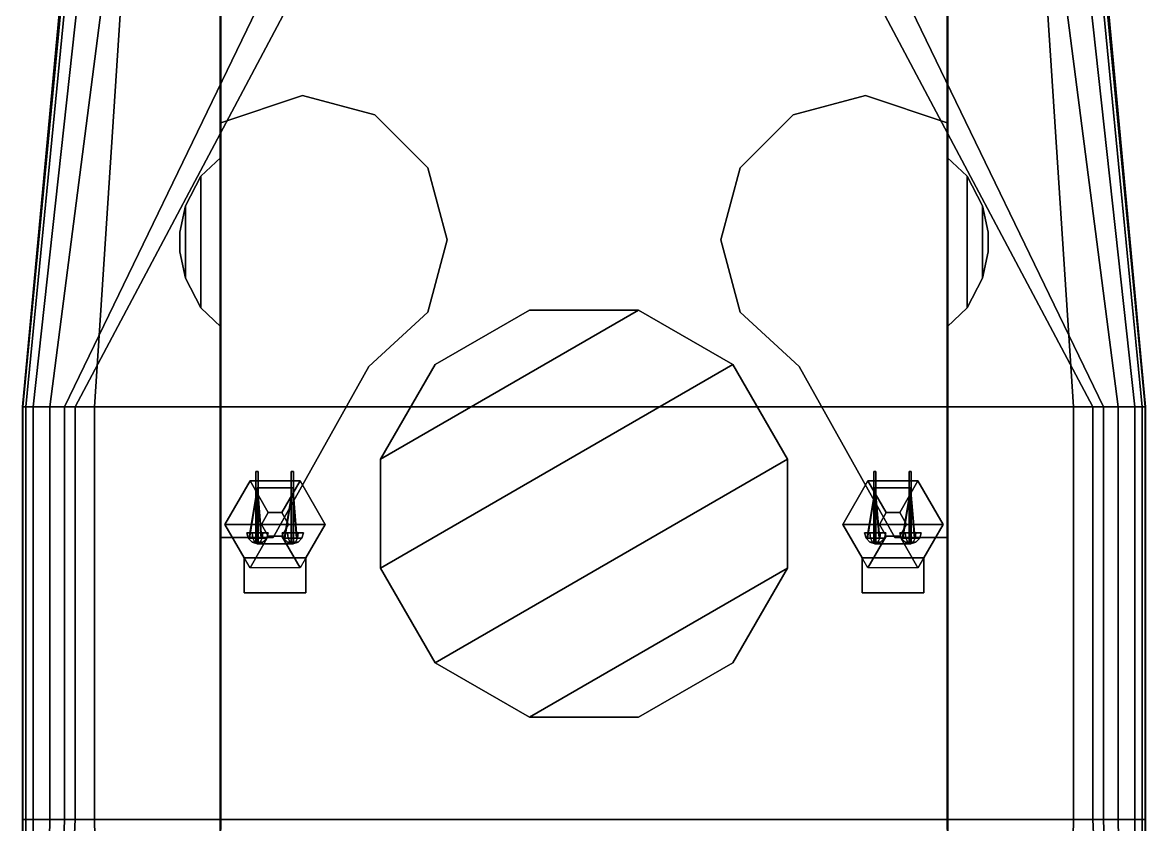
# Model space of a CAD drawing. Extents: x -14 to 14, y -57 to 59.
# Drawn here: x -13.67 to 13.67, y 2.6 to 22.11 of the extents above; entities that cross this region are included whole.
import ezdxf

# ---------------------------------------------------------------- set-up
doc = ezdxf.new("R2010")
doc.units = 0
doc.layers.get('0').update_dxf_attribs({"linetype": 'CONTINUOUS'})

msp = doc.modelspace()

# ---------------------------------------------------------------- linework, layer by layer
for points in [[(-12.74, 22.68), (-12.71, 22.68, -2.81), (-13.66, 12.76, -3.06), (-13.67, 12.76)], [(-11.27, 22.68), (-12.74, 22.68), (-13.67, 12.76), (-11.92, 12.76)], [(-12.71, 22.68, -2.81), (-12.62, 22.68, -3.32), (-13.59, 12.76, -3.53), (-13.66, 12.76, -3.06)], [(-12.62, 22.68, -3.32), (-12.32, 22.68, -3.69), (-13.41, 12.76, -3.88), (-13.59, 12.76, -3.53)], [(-12.32, 22.68, -3.69), (-11.72, 22.68, -3.98), (-13, 12.76, -4.19), (-13.41, 12.76, -3.88)], [(-11.72, 22.68, -3.98), (-7.85, 22.68, -3.98), (-12.65, 12.76, -4.3), (-13, 12.76, -4.19)], [(-7.85, 22.68, -3.98), (-7.12, 22.68, -4.35), (-12.39, 12.76, -4.35), (-12.65, 12.76, -4.3)], [(-7.12, 22.68, -4.35), (7.12, 22.68, -4.35), (12.39, 12.76, -4.35), (-12.39, 12.76, -4.35)], [(-8.86, 22.68, 1.98), (-11.27, 22.68), (-11.92, 12.76), (-8.86, 12.76, 1.98)], [(-8.84, 22.68, 4.2), (-8.86, 22.68, 1.98), (-8.86, 12.76, 1.98), (-8.84, 12.76, 3.99)], [(8.84, 22.68, 4.2), (-8.84, 22.68, 4.2), (-8.84, 12.76, 3.99), (8.84, 12.76, 3.99)], [(12.65, 12.76, -4.3), (12.39, 12.76, -4.35), (7.12, 22.68, -4.35), (7.85, 22.68, -3.98)], [(13, 12.76, -4.19), (12.65, 12.76, -4.3), (7.85, 22.68, -3.98), (11.72, 22.68, -3.98)], [(8.84, 12.76, 3.99), (8.86, 12.76, 1.98), (8.86, 22.68, 1.98), (8.84, 22.68, 4.2)], [(8.86, 12.76, 1.98), (11.92, 12.76), (11.27, 22.68), (8.86, 22.68, 1.98)], [(11.92, 12.76), (13.67, 12.76), (12.74, 22.68), (11.27, 22.68)], [(13.41, 12.76, -3.88), (13, 12.76, -4.19), (11.72, 22.68, -3.98), (12.32, 22.68, -3.69)], [(13.59, 12.76, -3.53), (13.41, 12.76, -3.88), (12.32, 22.68, -3.69), (12.62, 22.68, -3.32)], [(13.66, 12.76, -3.06), (13.59, 12.76, -3.53), (12.62, 22.68, -3.32), (12.71, 22.68, -2.81)], [(13.67, 12.76), (13.66, 12.76, -3.06), (12.71, 22.68, -2.81), (12.74, 22.68)], [(-6.85, 20.34, 5.16), (-8.84, 19.67, 5.16), (-8.84, 19.67, 4.13), (-6.85, 20.34, 4.15)], [(-8.84, 19.67, 5.16), (-6.85, 20.34, 5.16), (-6.85, 20.34, 4.15), (-8.84, 19.67, 4.13)], [(-6.85, 20.34, 5.16), (-5.09, 19.868, 5.16), (-5.09, 19.868, 4.14), (-6.85, 20.34, 4.15)], [(-5.09, 19.868, 5.16), (-6.85, 20.34, 5.16), (-6.85, 20.34, 4.15), (-5.09, 19.868, 4.14)], [(5.09, 19.868, 5.16), (6.85, 20.34, 5.16), (6.85, 20.34, 4.15), (5.09, 19.868, 4.14)], [(6.85, 20.34, 5.16), (5.09, 19.868, 5.16), (5.09, 19.868, 4.14), (6.85, 20.34, 4.15)], [(6.85, 20.34, 5.16), (8.84, 19.67, 5.16), (8.84, 19.67, 4.13), (6.85, 20.34, 4.15)], [(8.84, 19.67, 5.16), (6.85, 20.34, 5.16), (6.85, 20.34, 4.15), (8.84, 19.67, 4.13)], [(-3.802, 18.58, 5.16), (-5.09, 19.868, 5.16), (-5.09, 19.868, 4.14), (-3.802, 18.58, 4.11)], [(-5.09, 19.868, 5.16), (-3.802, 18.58, 5.16), (-3.802, 18.58, 4.11), (-5.09, 19.868, 4.14)], [(3.802, 18.58, 5.16), (5.09, 19.868, 5.16), (5.09, 19.868, 4.14), (3.802, 18.58, 4.11)], [(5.09, 19.868, 5.16), (3.802, 18.58, 5.16), (3.802, 18.58, 4.11), (5.09, 19.868, 4.14)], [(-8.84, 18.83, 5.16), (-8.84, 19.67, 5.16), (-8.84, 19.67, 4.136), (-8.84, 18.83, 4.118)], [(-8.84, 19.67, 5.16), (-8.84, 18.83, 5.16), (-8.84, 18.83, 4.118), (-8.84, 19.67, 4.136)], [(8.84, 19.67, 5.16), (8.84, 18.83, 5.16), (8.84, 18.83, 4.118), (8.84, 19.67, 4.136)], [(8.84, 18.83, 5.16), (8.84, 19.67, 5.16), (8.84, 19.67, 4.136), (8.84, 18.83, 4.118)], [(-8.84, 18.83, 4.031), (-9.33, 18.37, 4.03), (-9.33, 15.17, 4.03), (-8.84, 14.71, 4.03)], [(-8.84, 18.83), (-9.33, 18.37), (-9.33, 18.37, 5.16), (-8.84, 18.83, 5.16)], [(-8.84, 18.83, 5.16), (-9.33, 18.37, 5.16), (-9.33, 18.37), (-8.84, 18.83)], [(8.84, 14.71, 4.031), (9.33, 15.17, 4.03), (9.33, 18.37, 4.03), (8.84, 18.83, 4.03)], [(8.84, 18.83, 5.16), (9.33, 18.37, 5.16), (9.33, 18.37), (8.84, 18.83)], [(8.84, 18.83), (9.33, 18.37), (9.33, 18.37, 5.16), (8.84, 18.83, 5.16)], [(-9.33, 18.37, 5.16), (-9.7, 17.65, 5.16), (-9.7, 17.65), (-9.33, 18.37)], [(-9.33, 18.37), (-9.7, 17.65), (-9.7, 17.65, 5.16), (-9.33, 18.37, 5.16)], [(-9.33, 18.37, 4.03), (-9.7, 17.65, 4.03), (-9.7, 15.89, 4.03), (-9.33, 15.17, 4.03)], [(-3.33, 16.82, 5.16), (-3.802, 18.58, 5.16), (-3.802, 18.58, 4.11), (-3.33, 16.82, 4.07)], [(-3.802, 18.58, 5.16), (-3.33, 16.82, 5.16), (-3.33, 16.82, 4.07), (-3.802, 18.58, 4.11)], [(3.33, 16.82, 5.16), (3.802, 18.58, 5.16), (3.802, 18.58, 4.11), (3.33, 16.82, 4.07)], [(3.802, 18.58, 5.16), (3.33, 16.82, 5.16), (3.33, 16.82, 4.07), (3.802, 18.58, 4.11)], [(9.33, 18.37), (9.7, 17.65), (9.7, 17.65, 5.16), (9.33, 18.37, 5.16)], [(9.33, 18.37, 5.16), (9.7, 17.65, 5.16), (9.7, 17.65), (9.33, 18.37)], [(9.33, 15.17, 4.03), (9.7, 15.89, 4.03), (9.7, 17.65, 4.03), (9.33, 18.37, 4.03)], [(-9.7, 17.65), (-9.84, 17.01), (-9.84, 17.01, 5.16), (-9.7, 17.65, 5.16)], [(-9.7, 17.65, 5.16), (-9.84, 17.01, 5.16), (-9.84, 17.01), (-9.7, 17.65)], [(-9.7, 17.65, 4.03), (-9.84, 17.01, 4.03), (-9.84, 16.53, 4.03), (-9.7, 15.89, 4.03)], [(9.7, 17.65, 5.16), (9.84, 17.01, 5.16), (9.84, 17.01), (9.7, 17.65)], [(9.7, 17.65), (9.84, 17.01), (9.84, 17.01, 5.16), (9.7, 17.65, 5.16)], [(9.7, 15.89, 4.03), (9.84, 16.53, 4.03), (9.84, 17.01, 4.03), (9.7, 17.65, 4.03)], [(-9.84, 17.01), (-9.84, 16.53), (-9.84, 16.53, 5.16), (-9.84, 17.01, 5.16)], [(-9.84, 17.01, 5.16), (-9.84, 16.53, 5.16), (-9.84, 16.53), (-9.84, 17.01)], [(9.84, 16.53), (9.84, 17.01), (9.84, 17.01, 5.16), (9.84, 16.53, 5.16)], [(9.84, 16.53, 5.16), (9.84, 17.01, 5.16), (9.84, 17.01), (9.84, 16.53)], [(-3.802, 15.06, 5.16), (-3.33, 16.82, 5.16), (-3.33, 16.82, 4.07), (-3.802, 15.06, 4.03)], [(-3.33, 16.82, 5.16), (-3.802, 15.06, 5.16), (-3.802, 15.06, 4.03), (-3.33, 16.82, 4.07)], [(3.802, 15.06, 5.16), (3.33, 16.82, 5.16), (3.33, 16.82, 4.07), (3.802, 15.06, 4.03)], [(3.33, 16.82, 5.16), (3.802, 15.06, 5.16), (3.802, 15.06, 4.03), (3.33, 16.82, 4.07)], [(-9.7, 15.89, 5.16), (-9.84, 16.53, 5.16), (-9.84, 16.53), (-9.7, 15.89)], [(-9.7, 15.89), (-9.84, 16.53), (-9.84, 16.53, 5.16), (-9.7, 15.89, 5.16)], [(9.7, 15.89, 5.16), (9.84, 16.53, 5.16), (9.84, 16.53), (9.7, 15.89)], [(9.7, 15.89), (9.84, 16.53), (9.84, 16.53, 5.16), (9.7, 15.89, 5.16)], [(-9.33, 15.17), (-9.7, 15.89), (-9.7, 15.89, 5.16), (-9.33, 15.17, 5.16)], [(-9.33, 15.17, 5.16), (-9.7, 15.89, 5.16), (-9.7, 15.89), (-9.33, 15.17)], [(9.33, 15.17, 5.16), (9.7, 15.89, 5.16), (9.7, 15.89), (9.33, 15.17)], [(9.33, 15.17), (9.7, 15.89), (9.7, 15.89, 5.16), (9.33, 15.17, 5.16)], [(-8.84, 14.71, 5.16), (-9.33, 15.17, 5.16), (-9.33, 15.17), (-8.84, 14.71)], [(-8.84, 14.71), (-9.33, 15.17), (-9.33, 15.17, 5.16), (-8.84, 14.71, 5.16)], [(-5.24, 13.74, 5), (-3.802, 15.06, 5.16), (-3.802, 15.06, 4.03), (-5.24, 13.74, 4)], [(-3.802, 15.06, 5.16), (-5.24, 13.74, 5), (-5.24, 13.74, 4), (-3.802, 15.06, 4.03)], [(-4.955, 11.488, 9.04), (1.328, 15.115, 9.04), (-1.328, 15.115, 9.04), (-3.627, 13.787, 9.04)], [(-4.955, 8.832, 9.04), (3.627, 13.787, 9.04), (1.328, 15.115, 9.04), (-4.955, 11.488, 9.04)], [(-1.328, 15.115, 3.99), (-3.627, 13.787, 3.99), (-3.627, 13.787, 9.04), (-1.328, 15.115, 9.04)], [(1.328, 15.115, 3.99), (-1.328, 15.115, 3.99), (-1.328, 15.115, 9.04), (1.328, 15.115, 9.04)], [(3.627, 13.787, 3.99), (1.328, 15.115, 3.99), (1.328, 15.115, 9.04), (3.627, 13.787, 9.04)], [(5.24, 13.74, 5), (3.802, 15.06, 5.16), (3.802, 15.06, 4.03), (5.24, 13.74, 4)], [(3.802, 15.06, 5.16), (5.24, 13.74, 5), (5.24, 13.74, 4), (3.802, 15.06, 4.03)], [(8.84, 14.71, 5.16), (9.33, 15.17, 5.16), (9.33, 15.17), (8.84, 14.71)], [(8.84, 14.71), (9.33, 15.17), (9.33, 15.17, 5.16), (8.84, 14.71, 5.16)], [(-8.84, 14.71, 5.16), (-8.84, 9.58, 5), (-8.84, 9.58, 4), (-8.84, 14.71, 4.031)], [(-8.84, 14.71, 4.031), (-8.84, 9.58, 4), (-8.84, 9.58, 5), (-8.84, 14.71, 5.16)], [(8.84, 14.71, 5.16), (8.84, 9.58, 5), (8.84, 9.58, 4), (8.84, 14.71, 4.031)], [(8.84, 14.71, 4.031), (8.84, 9.58, 4), (8.84, 9.58, 5), (8.84, 14.71, 5.16)], [(-7.57, 9.58, 5), (-5.24, 13.74, 5), (-5.24, 13.74, 4), (-7.57, 9.58, 3.99)], [(-7.57, 9.58, 3.99), (-5.24, 13.74, 4), (-5.24, 13.74, 5), (-7.57, 9.58, 5)], [(-3.627, 6.533, 9.04), (4.955, 11.488, 9.04), (3.627, 13.787, 9.04), (-4.955, 8.832, 9.04)], [(-3.627, 13.787, 3.99), (-4.955, 11.488, 3.99), (-4.955, 11.488, 9.04), (-3.627, 13.787, 9.04)], [(4.955, 11.488, 3.99), (3.627, 13.787, 3.99), (3.627, 13.787, 9.04), (4.955, 11.488, 9.04)], [(7.57, 9.58, 5), (5.24, 13.74, 5), (5.24, 13.74, 4), (7.57, 9.58, 3.99)], [(7.57, 9.58, 3.99), (5.24, 13.74, 4), (5.24, 13.74, 5), (7.57, 9.58, 5)], [(-13.67, 12.76), (-13.66, 12.76, -3.06), (-13.66, 2.72, -3.06), (-13.67, 2.72)], [(-11.92, 12.76), (-13.67, 12.76), (-13.67, 2.72), (-11.92, 2.72)], [(-13.66, 12.76, -3.06), (-13.59, 12.76, -3.53), (-13.59, 2.72, -3.53), (-13.66, 2.72, -3.06)], [(-13.59, 12.76, -3.53), (-13.41, 12.76, -3.88), (-13.41, 2.72, -3.88), (-13.59, 2.72, -3.53)], [(-13.41, 12.76, -3.88), (-13, 12.76, -4.19), (-13, 2.72, -4.19), (-13.41, 2.72, -3.88)], [(-13, 12.76, -4.19), (-12.65, 12.76, -4.3), (-12.65, 2.72, -4.3), (-13, 2.72, -4.19)], [(-12.65, 12.76, -4.3), (-12.39, 12.76, -4.35), (-12.39, 2.72, -4.35), (-12.65, 2.72, -4.3)], [(-12.39, 12.76, -4.35), (12.39, 12.76, -4.35), (12.39, 2.72, -4.35), (-12.39, 2.72, -4.35)], [(-8.86, 12.76, 1.98), (-11.92, 12.76), (-11.92, 2.72), (-8.86, 2.72, 1.98)], [(-8.84, 12.76, 3.99), (-8.86, 12.76, 1.98), (-8.86, 2.72, 1.98), (-8.84, 2.72, 3.99)], [(8.84, 12.76, 3.99), (-8.84, 12.76, 3.99), (-8.84, 2.72, 3.99), (8.84, 2.72, 3.99)], [(8.84, 2.72, 3.99), (8.86, 2.72, 1.98), (8.86, 12.76, 1.98), (8.84, 12.76, 3.99)], [(8.86, 2.72, 1.98), (11.92, 2.72), (11.92, 12.76), (8.86, 12.76, 1.98)], [(11.92, 2.72), (13.67, 2.72), (13.67, 12.76), (11.92, 12.76)], [(12.65, 2.72, -4.3), (12.39, 2.72, -4.35), (12.39, 12.76, -4.35), (12.65, 12.76, -4.3)], [(13, 2.72, -4.19), (12.65, 2.72, -4.3), (12.65, 12.76, -4.3), (13, 12.76, -4.19)], [(13.41, 2.72, -3.88), (13, 2.72, -4.19), (13, 12.76, -4.19), (13.41, 12.76, -3.88)], [(13.59, 2.72, -3.53), (13.41, 2.72, -3.88), (13.41, 12.76, -3.88), (13.59, 12.76, -3.53)], [(13.66, 2.72, -3.06), (13.59, 2.72, -3.53), (13.59, 12.76, -3.53), (13.66, 12.76, -3.06)], [(13.67, 2.72), (13.66, 2.72, -3.06), (13.66, 12.76, -3.06), (13.67, 12.76)], [(-4.955, 11.488, 3.99), (-4.955, 8.832, 3.99), (-4.955, 8.832, 9.04), (-4.955, 11.488, 9.04)], [(-1.328, 5.205, 9.04), (4.955, 8.832, 9.04), (4.955, 11.488, 9.04), (-3.627, 6.533, 9.04)], [(4.955, 8.832, 3.99), (4.955, 11.488, 3.99), (4.955, 11.488, 9.04), (4.955, 8.832, 9.04)], [(-6.91, 10.957, 6.48), (-8.13, 10.957, 6.48), (-8.74, 9.9, 6.48), (-6.3, 9.9, 6.48)], [(-7.685, 10.186, 6.24), (-7.85, 9.9, 6.24), (-8.74, 9.9, 6.48), (-8.13, 10.957, 6.48)], [(-8.13, 10.957, 6.48), (-8.74, 9.9, 6.48), (-8.74, 9.9, 7.79), (-8.13, 10.957, 7.79)], [(-8.74, 9.9, 6.48), (-8.13, 10.957, 6.48), (-8.13, 10.957, 7.79), (-8.74, 9.9, 7.79)], [(-7.355, 10.186, 6.24), (-7.685, 10.186, 6.24), (-8.13, 10.957, 6.48), (-6.91, 10.957, 6.48)], [(-6.91, 10.957, 6.48), (-8.13, 10.957, 6.48), (-8.13, 10.957, 7.79), (-6.91, 10.957, 7.79)], [(-8.13, 10.957, 6.48), (-6.91, 10.957, 6.48), (-6.91, 10.957, 7.79), (-8.13, 10.957, 7.79)], [(-7.985, 9.439, 8.21), (-7.932, 9.439, 8.24), (-7.932, 11.19, 8.24), (-7.985, 11.19, 8.21)], [(-7.932, 9.439, 8.18), (-7.985, 9.439, 8.21), (-7.985, 11.19, 8.21), (-7.932, 11.19, 8.18)], [(-7.932, 11.19, 8.24), (-7.932, 11.19, 8.18), (-7.985, 11.19, 8.21)], [(-7.932, 9.439, 8.24), (-7.932, 9.439, 8.18), (-7.932, 11.19, 8.18), (-7.932, 11.19, 8.24)], [(-7.19, 9.9, 6.24), (-7.355, 10.186, 6.24), (-6.91, 10.957, 6.48), (-6.3, 9.9, 6.48)], [(-7.125, 9.439, 8.21), (-7.072, 9.439, 8.24), (-7.072, 11.19, 8.24), (-7.125, 11.19, 8.21)], [(-7.072, 9.439, 8.18), (-7.125, 9.439, 8.21), (-7.125, 11.19, 8.21), (-7.072, 11.19, 8.18)], [(-7.072, 11.19, 8.24), (-7.072, 11.19, 8.18), (-7.125, 11.19, 8.21)], [(-7.072, 9.439, 8.24), (-7.072, 9.439, 8.18), (-7.072, 11.19, 8.18), (-7.072, 11.19, 8.24)], [(-6.3, 9.9, 6.48), (-6.91, 10.957, 6.48), (-6.91, 10.957, 7.79), (-6.3, 9.9, 7.79)], [(-6.91, 10.957, 6.48), (-6.3, 9.9, 6.48), (-6.3, 9.9, 7.79), (-6.91, 10.957, 7.79)], [(8.13, 10.957, 6.48), (6.91, 10.957, 6.48), (6.3, 9.9, 6.48), (8.74, 9.9, 6.48)], [(6.3, 9.9, 6.48), (6.91, 10.957, 6.48), (6.91, 10.957, 7.79), (6.3, 9.9, 7.79)], [(6.91, 10.957, 6.48), (6.3, 9.9, 6.48), (6.3, 9.9, 7.79), (6.91, 10.957, 7.79)], [(7.355, 10.186, 6.24), (7.19, 9.9, 6.24), (6.3, 9.9, 6.48), (6.91, 10.957, 6.48)], [(6.91, 10.957, 6.48), (8.13, 10.957, 6.48), (8.13, 10.957, 7.79), (6.91, 10.957, 7.79)], [(8.13, 10.957, 6.48), (6.91, 10.957, 6.48), (6.91, 10.957, 7.79), (8.13, 10.957, 7.79)], [(7.685, 10.186, 6.24), (7.355, 10.186, 6.24), (6.91, 10.957, 6.48), (8.13, 10.957, 6.48)], [(7.055, 9.439, 8.21), (7.108, 9.439, 8.24), (7.108, 11.19, 8.24), (7.055, 11.19, 8.21)], [(7.108, 9.439, 8.18), (7.055, 9.439, 8.21), (7.055, 11.19, 8.21), (7.108, 11.19, 8.18)], [(7.108, 11.19, 8.24), (7.108, 11.19, 8.18), (7.055, 11.19, 8.21)], [(7.108, 9.439, 8.24), (7.108, 9.439, 8.18), (7.108, 11.19, 8.18), (7.108, 11.19, 8.24)], [(7.85, 9.9, 6.24), (7.685, 10.186, 6.24), (8.13, 10.957, 6.48), (8.74, 9.9, 6.48)], [(7.915, 9.439, 8.21), (7.968, 9.439, 8.24), (7.968, 11.19, 8.24), (7.915, 11.19, 8.21)], [(7.968, 9.439, 8.18), (7.915, 9.439, 8.21), (7.915, 11.19, 8.21), (7.968, 11.19, 8.18)], [(7.968, 11.19, 8.24), (7.968, 11.19, 8.18), (7.915, 11.19, 8.21)], [(7.968, 9.439, 8.24), (7.968, 9.439, 8.18), (7.968, 11.19, 8.18), (7.968, 11.19, 8.24)], [(8.13, 10.957, 6.48), (8.74, 9.9, 6.48), (8.74, 9.9, 7.79), (8.13, 10.957, 7.79)], [(8.74, 9.9, 6.48), (8.13, 10.957, 6.48), (8.13, 10.957, 7.79), (8.74, 9.9, 7.79)], [(-7.96, 10.79, 7.48), (-7.96, 10.79, 6.48), (-7.96, 9.43, 6.48), (-7.96, 9.43, 8.07)], [(-7.08, 10.79, 7.48), (-7.08, 10.79, 6.48), (-7.96, 10.79, 6.48), (-7.96, 10.79, 7.48)], [(-7.08, 9.43, 8.07), (-7.08, 10.79, 7.48), (-7.96, 10.79, 7.48), (-7.96, 9.43, 8.07)], [(-7.08, 9.43, 6.48), (-7.08, 10.79, 6.48), (-7.08, 10.79, 7.48), (-7.08, 9.43, 8.07)], [(7.08, 10.79, 7.48), (7.08, 10.79, 6.48), (7.08, 9.43, 6.48), (7.08, 9.43, 8.07)], [(7.96, 10.79, 7.48), (7.96, 10.79, 6.48), (7.08, 10.79, 6.48), (7.08, 10.79, 7.48)], [(7.96, 9.43, 8.07), (7.96, 10.79, 7.48), (7.08, 10.79, 7.48), (7.08, 9.43, 8.07)], [(7.96, 9.43, 6.48), (7.96, 10.79, 6.48), (7.96, 10.79, 7.48), (7.96, 9.43, 8.07)], [(-8.14, 9.56, 8.21), (-8.15, 9.59, 8.21), (-7.98, 10.61, 8.21), (-7.98, 10.57, 8.21)], [(-7.98, 10.57, 8.21), (-7.98, 10.61, 8.21), (-8.15, 9.59, 8.21), (-8.14, 9.56, 8.21)], [(-7.935, 10.57, 8.184), (-7.935, 10.61, 8.184), (-7.85, 9.59, 8.037), (-7.855, 9.56, 8.045)], [(-7.855, 9.56, 8.045), (-7.85, 9.59, 8.037), (-7.935, 10.61, 8.184), (-7.935, 10.57, 8.184)], [(-7.935, 10.57, 8.236), (-7.935, 10.61, 8.236), (-7.85, 9.59, 8.383), (-7.855, 9.56, 8.375)], [(-7.855, 9.56, 8.375), (-7.85, 9.59, 8.383), (-7.935, 10.61, 8.236), (-7.935, 10.57, 8.236)], [(-7.28, 9.56, 8.21), (-7.29, 9.59, 8.21), (-7.12, 10.61, 8.21), (-7.12, 10.57, 8.21)], [(-7.12, 10.57, 8.21), (-7.12, 10.61, 8.21), (-7.29, 9.59, 8.21), (-7.28, 9.56, 8.21)], [(-7.075, 10.57, 8.184), (-7.075, 10.61, 8.184), (-6.99, 9.59, 8.037), (-6.995, 9.56, 8.045)], [(-6.995, 9.56, 8.045), (-6.99, 9.59, 8.037), (-7.075, 10.61, 8.184), (-7.075, 10.57, 8.184)], [(-7.075, 10.57, 8.236), (-7.075, 10.61, 8.236), (-6.99, 9.59, 8.383), (-6.995, 9.56, 8.375)], [(-6.995, 9.56, 8.375), (-6.99, 9.59, 8.383), (-7.075, 10.61, 8.236), (-7.075, 10.57, 8.236)], [(6.9, 9.56, 8.21), (6.89, 9.59, 8.21), (7.06, 10.61, 8.21), (7.06, 10.57, 8.21)], [(7.06, 10.57, 8.21), (7.06, 10.61, 8.21), (6.89, 9.59, 8.21), (6.9, 9.56, 8.21)], [(7.105, 10.57, 8.184), (7.105, 10.61, 8.184), (7.19, 9.59, 8.037), (7.185, 9.56, 8.045)], [(7.185, 9.56, 8.045), (7.19, 9.59, 8.037), (7.105, 10.61, 8.184), (7.105, 10.57, 8.184)], [(7.105, 10.57, 8.236), (7.105, 10.61, 8.236), (7.19, 9.59, 8.383), (7.185, 9.56, 8.375)], [(7.185, 9.56, 8.375), (7.19, 9.59, 8.383), (7.105, 10.61, 8.236), (7.105, 10.57, 8.236)], [(7.76, 9.56, 8.21), (7.75, 9.59, 8.21), (7.92, 10.61, 8.21), (7.92, 10.57, 8.21)], [(7.92, 10.57, 8.21), (7.92, 10.61, 8.21), (7.75, 9.59, 8.21), (7.76, 9.56, 8.21)], [(7.965, 10.57, 8.184), (7.965, 10.61, 8.184), (8.05, 9.59, 8.037), (8.045, 9.56, 8.045)], [(8.045, 9.56, 8.045), (8.05, 9.59, 8.037), (7.965, 10.61, 8.184), (7.965, 10.57, 8.184)], [(7.965, 10.57, 8.236), (7.965, 10.61, 8.236), (8.05, 9.59, 8.383), (8.045, 9.56, 8.375)], [(8.045, 9.56, 8.375), (8.05, 9.59, 8.383), (7.965, 10.61, 8.236), (7.965, 10.57, 8.236)], [(-7.685, 10.186, 3.99), (-7.85, 9.9, 3.99), (-7.85, 9.9, 6.24), (-7.685, 10.186, 6.24)], [(-7.355, 10.186, 3.99), (-7.685, 10.186, 3.99), (-7.685, 10.186, 6.24), (-7.355, 10.186, 6.24)], [(-7.19, 9.9, 3.99), (-7.355, 10.186, 3.99), (-7.355, 10.186, 6.24), (-7.19, 9.9, 6.24)], [(7.355, 10.186, 3.99), (7.19, 9.9, 3.99), (7.19, 9.9, 6.24), (7.355, 10.186, 6.24)], [(7.685, 10.186, 3.99), (7.355, 10.186, 3.99), (7.355, 10.186, 6.24), (7.685, 10.186, 6.24)], [(7.85, 9.9, 3.99), (7.685, 10.186, 3.99), (7.685, 10.186, 6.24), (7.85, 9.9, 6.24)], [(-6.3, 9.9, 6.48), (-8.74, 9.9, 6.48), (-8.27, 9.086, 6.48), (-6.77, 9.086, 6.48)], [(-7.85, 9.9, 6.24), (-7.685, 9.614, 6.24), (-8.13, 8.843, 6.48), (-8.74, 9.9, 6.48)], [(-8.74, 9.9, 6.48), (-8.27, 9.086, 6.48), (-8.27, 9.086, 7.79), (-8.74, 9.9, 7.79)], [(-8.27, 9.086, 6.48), (-8.74, 9.9, 6.48), (-8.74, 9.9, 7.79), (-8.27, 9.086, 7.79)], [(-7.85, 9.9, 3.99), (-7.685, 9.614, 3.99), (-7.685, 9.614, 6.24), (-7.85, 9.9, 6.24)], [(-7.355, 9.614, 3.99), (-7.19, 9.9, 3.99), (-7.19, 9.9, 6.24), (-7.355, 9.614, 6.24)], [(-7.355, 9.614, 6.24), (-7.19, 9.9, 6.24), (-6.3, 9.9, 6.48), (-6.91, 8.843, 6.48)], [(-6.77, 9.086, 6.48), (-6.3, 9.9, 6.48), (-6.3, 9.9, 7.79), (-6.77, 9.086, 7.79)], [(-6.3, 9.9, 6.48), (-6.77, 9.086, 6.48), (-6.77, 9.086, 7.79), (-6.3, 9.9, 7.79)], [(8.74, 9.9, 6.48), (6.3, 9.9, 6.48), (6.77, 9.086, 6.48), (8.27, 9.086, 6.48)], [(6.3, 9.9, 6.48), (6.77, 9.086, 6.48), (6.77, 9.086, 7.79), (6.3, 9.9, 7.79)], [(6.77, 9.086, 6.48), (6.3, 9.9, 6.48), (6.3, 9.9, 7.79), (6.77, 9.086, 7.79)], [(7.19, 9.9, 6.24), (7.355, 9.614, 6.24), (6.91, 8.843, 6.48), (6.3, 9.9, 6.48)], [(7.19, 9.9, 3.99), (7.355, 9.614, 3.99), (7.355, 9.614, 6.24), (7.19, 9.9, 6.24)], [(7.685, 9.614, 6.24), (7.85, 9.9, 6.24), (8.74, 9.9, 6.48), (8.13, 8.843, 6.48)], [(7.685, 9.614, 3.99), (7.85, 9.9, 3.99), (7.85, 9.9, 6.24), (7.685, 9.614, 6.24)], [(8.27, 9.086, 6.48), (8.74, 9.9, 6.48), (8.74, 9.9, 7.79), (8.27, 9.086, 7.79)], [(8.74, 9.9, 6.48), (8.27, 9.086, 6.48), (8.27, 9.086, 7.79), (8.74, 9.9, 7.79)], [(-8.84, 9.58, 5), (-7.57, 9.58, 5), (-7.57, 9.58, 4), (-8.84, 9.58, 4)], [(-8.84, 9.58, 4), (-7.57, 9.58, 4), (-7.57, 9.58, 5), (-8.84, 9.58, 5)], [(-8.063, 9.56, 8.015), (-8.08, 9.69, 7.985), (-8.21, 9.69, 8.21), (-8.175, 9.56, 8.21)], [(-8.175, 9.56, 8.21), (-8.21, 9.69, 8.21), (-8.08, 9.69, 7.985), (-8.063, 9.56, 8.015)], [(-8.175, 9.56, 8.21), (-8.21, 9.69, 8.21), (-8.08, 9.69, 8.435), (-8.063, 9.56, 8.405)], [(-8.063, 9.56, 8.405), (-8.08, 9.69, 8.435), (-8.21, 9.69, 8.21), (-8.175, 9.56, 8.21)], [(-7.685, 9.614, 6.24), (-7.355, 9.614, 6.24), (-6.91, 8.843, 6.48), (-8.13, 8.843, 6.48)], [(-8.063, 9.56, 8.405), (-8.08, 9.69, 8.435), (-7.82, 9.69, 8.435), (-7.837, 9.56, 8.405)], [(-7.837, 9.56, 8.405), (-7.82, 9.69, 8.435), (-8.08, 9.69, 8.435), (-8.063, 9.56, 8.405)], [(-7.837, 9.56, 8.015), (-7.82, 9.69, 7.985), (-8.08, 9.69, 7.985), (-8.063, 9.56, 8.015)], [(-8.063, 9.56, 8.015), (-8.08, 9.69, 7.985), (-7.82, 9.69, 7.985), (-7.837, 9.56, 8.015)], [(-7.725, 9.56, 8.21), (-7.69, 9.69, 8.21), (-7.82, 9.69, 7.985), (-7.837, 9.56, 8.015)], [(-7.837, 9.56, 8.015), (-7.82, 9.69, 7.985), (-7.69, 9.69, 8.21), (-7.725, 9.56, 8.21)], [(-7.837, 9.56, 8.405), (-7.82, 9.69, 8.435), (-7.69, 9.69, 8.21), (-7.725, 9.56, 8.21)], [(-7.725, 9.56, 8.21), (-7.69, 9.69, 8.21), (-7.82, 9.69, 8.435), (-7.837, 9.56, 8.405)], [(-7.685, 9.614, 3.99), (-7.355, 9.614, 3.99), (-7.355, 9.614, 6.24), (-7.685, 9.614, 6.24)], [(-7.203, 9.56, 8.015), (-7.22, 9.69, 7.985), (-7.35, 9.69, 8.21), (-7.315, 9.56, 8.21)], [(-7.315, 9.56, 8.21), (-7.35, 9.69, 8.21), (-7.22, 9.69, 7.985), (-7.203, 9.56, 8.015)], [(-7.315, 9.56, 8.21), (-7.35, 9.69, 8.21), (-7.22, 9.69, 8.435), (-7.203, 9.56, 8.405)], [(-7.203, 9.56, 8.405), (-7.22, 9.69, 8.435), (-7.35, 9.69, 8.21), (-7.315, 9.56, 8.21)], [(-7.203, 9.56, 8.405), (-7.22, 9.69, 8.435), (-6.96, 9.69, 8.435), (-6.977, 9.56, 8.405)], [(-6.977, 9.56, 8.405), (-6.96, 9.69, 8.435), (-7.22, 9.69, 8.435), (-7.203, 9.56, 8.405)], [(-6.977, 9.56, 8.015), (-6.96, 9.69, 7.985), (-7.22, 9.69, 7.985), (-7.203, 9.56, 8.015)], [(-7.203, 9.56, 8.015), (-7.22, 9.69, 7.985), (-6.96, 9.69, 7.985), (-6.977, 9.56, 8.015)], [(-6.865, 9.56, 8.21), (-6.83, 9.69, 8.21), (-6.96, 9.69, 7.985), (-6.977, 9.56, 8.015)], [(-6.977, 9.56, 8.015), (-6.96, 9.69, 7.985), (-6.83, 9.69, 8.21), (-6.865, 9.56, 8.21)], [(-6.977, 9.56, 8.405), (-6.96, 9.69, 8.435), (-6.83, 9.69, 8.21), (-6.865, 9.56, 8.21)], [(-6.865, 9.56, 8.21), (-6.83, 9.69, 8.21), (-6.96, 9.69, 8.435), (-6.977, 9.56, 8.405)], [(6.977, 9.56, 8.015), (6.96, 9.69, 7.985), (6.83, 9.69, 8.21), (6.865, 9.56, 8.21)], [(6.865, 9.56, 8.21), (6.83, 9.69, 8.21), (6.96, 9.69, 7.985), (6.977, 9.56, 8.015)], [(6.865, 9.56, 8.21), (6.83, 9.69, 8.21), (6.96, 9.69, 8.435), (6.977, 9.56, 8.405)], [(6.977, 9.56, 8.405), (6.96, 9.69, 8.435), (6.83, 9.69, 8.21), (6.865, 9.56, 8.21)], [(7.355, 9.614, 6.24), (7.685, 9.614, 6.24), (8.13, 8.843, 6.48), (6.91, 8.843, 6.48)], [(6.977, 9.56, 8.405), (6.96, 9.69, 8.435), (7.22, 9.69, 8.435), (7.203, 9.56, 8.405)], [(7.203, 9.56, 8.405), (7.22, 9.69, 8.435), (6.96, 9.69, 8.435), (6.977, 9.56, 8.405)], [(7.203, 9.56, 8.015), (7.22, 9.69, 7.985), (6.96, 9.69, 7.985), (6.977, 9.56, 8.015)], [(6.977, 9.56, 8.015), (6.96, 9.69, 7.985), (7.22, 9.69, 7.985), (7.203, 9.56, 8.015)], [(7.315, 9.56, 8.21), (7.35, 9.69, 8.21), (7.22, 9.69, 7.985), (7.203, 9.56, 8.015)], [(7.203, 9.56, 8.015), (7.22, 9.69, 7.985), (7.35, 9.69, 8.21), (7.315, 9.56, 8.21)], [(7.203, 9.56, 8.405), (7.22, 9.69, 8.435), (7.35, 9.69, 8.21), (7.315, 9.56, 8.21)], [(7.315, 9.56, 8.21), (7.35, 9.69, 8.21), (7.22, 9.69, 8.435), (7.203, 9.56, 8.405)], [(7.355, 9.614, 3.99), (7.685, 9.614, 3.99), (7.685, 9.614, 6.24), (7.355, 9.614, 6.24)], [(8.84, 9.58, 4), (7.57, 9.58, 4), (7.57, 9.58, 5), (8.84, 9.58, 5)], [(8.84, 9.58, 5), (7.57, 9.58, 5), (7.57, 9.58, 4), (8.84, 9.58, 4)], [(7.837, 9.56, 8.015), (7.82, 9.69, 7.985), (7.69, 9.69, 8.21), (7.725, 9.56, 8.21)], [(7.725, 9.56, 8.21), (7.69, 9.69, 8.21), (7.82, 9.69, 7.985), (7.837, 9.56, 8.015)], [(7.725, 9.56, 8.21), (7.69, 9.69, 8.21), (7.82, 9.69, 8.435), (7.837, 9.56, 8.405)], [(7.837, 9.56, 8.405), (7.82, 9.69, 8.435), (7.69, 9.69, 8.21), (7.725, 9.56, 8.21)], [(7.837, 9.56, 8.405), (7.82, 9.69, 8.435), (8.08, 9.69, 8.435), (8.063, 9.56, 8.405)], [(8.063, 9.56, 8.405), (8.08, 9.69, 8.435), (7.82, 9.69, 8.435), (7.837, 9.56, 8.405)], [(8.063, 9.56, 8.015), (8.08, 9.69, 7.985), (7.82, 9.69, 7.985), (7.837, 9.56, 8.015)], [(7.837, 9.56, 8.015), (7.82, 9.69, 7.985), (8.08, 9.69, 7.985), (8.063, 9.56, 8.015)], [(8.175, 9.56, 8.21), (8.21, 9.69, 8.21), (8.08, 9.69, 7.985), (8.063, 9.56, 8.015)], [(8.063, 9.56, 8.015), (8.08, 9.69, 7.985), (8.21, 9.69, 8.21), (8.175, 9.56, 8.21)], [(8.063, 9.56, 8.405), (8.08, 9.69, 8.435), (8.21, 9.69, 8.21), (8.175, 9.56, 8.21)], [(8.175, 9.56, 8.21), (8.21, 9.69, 8.21), (8.08, 9.69, 8.435), (8.063, 9.56, 8.405)], [(-8.015, 9.465, 8.097), (-8.063, 9.56, 8.015), (-8.175, 9.56, 8.21), (-8.08, 9.465, 8.21)], [(-8.08, 9.465, 8.21), (-8.175, 9.56, 8.21), (-8.063, 9.56, 8.015), (-8.015, 9.465, 8.097)], [(-8.08, 9.465, 8.21), (-8.175, 9.56, 8.21), (-8.063, 9.56, 8.405), (-8.015, 9.465, 8.323)], [(-8.015, 9.465, 8.323), (-8.063, 9.56, 8.405), (-8.175, 9.56, 8.21), (-8.08, 9.465, 8.21)], [(-7.95, 9.43, 8.21), (-8.015, 9.465, 8.097), (-8.08, 9.465, 8.21), (-7.95, 9.43, 8.21)], [(-7.95, 9.43, 8.21), (-8.08, 9.465, 8.21), (-8.015, 9.465, 8.097), (-7.95, 9.43, 8.21)], [(-7.95, 9.43, 8.21), (-8.08, 9.465, 8.21), (-8.015, 9.465, 8.323), (-7.95, 9.43, 8.21)], [(-7.95, 9.43, 8.21), (-8.015, 9.465, 8.323), (-8.08, 9.465, 8.21), (-7.95, 9.43, 8.21)], [(-8.015, 9.465, 8.323), (-8.063, 9.56, 8.405), (-7.837, 9.56, 8.405), (-7.885, 9.465, 8.323)], [(-7.885, 9.465, 8.323), (-7.837, 9.56, 8.405), (-8.063, 9.56, 8.405), (-8.015, 9.465, 8.323)], [(-7.885, 9.465, 8.097), (-7.837, 9.56, 8.015), (-8.063, 9.56, 8.015), (-8.015, 9.465, 8.097)], [(-8.015, 9.465, 8.097), (-8.063, 9.56, 8.015), (-7.837, 9.56, 8.015), (-7.885, 9.465, 8.097)], [(-7.95, 9.43, 8.21), (-7.885, 9.465, 8.097), (-8.015, 9.465, 8.097), (-7.95, 9.43, 8.21)], [(-7.95, 9.43, 8.21), (-8.015, 9.465, 8.097), (-7.885, 9.465, 8.097), (-7.95, 9.43, 8.21)], [(-7.95, 9.43, 8.21), (-8.015, 9.465, 8.323), (-7.885, 9.465, 8.323), (-7.95, 9.43, 8.21)], [(-7.95, 9.43, 8.21), (-7.885, 9.465, 8.323), (-8.015, 9.465, 8.323), (-7.95, 9.43, 8.21)], [(-7.96, 9.43, 8.07), (-7.96, 9.43, 6.48), (-7.08, 9.43, 6.48), (-7.08, 9.43, 8.07)], [(-7.95, 9.43, 8.21), (-7.82, 9.465, 8.21), (-7.885, 9.465, 8.097), (-7.95, 9.43, 8.21)], [(-7.95, 9.43, 8.21), (-7.885, 9.465, 8.097), (-7.82, 9.465, 8.21), (-7.95, 9.43, 8.21)], [(-7.95, 9.43, 8.21), (-7.885, 9.465, 8.323), (-7.82, 9.465, 8.21), (-7.95, 9.43, 8.21)], [(-7.95, 9.43, 8.21), (-7.82, 9.465, 8.21), (-7.885, 9.465, 8.323), (-7.95, 9.43, 8.21)], [(-7.82, 9.465, 8.21), (-7.725, 9.56, 8.21), (-7.837, 9.56, 8.015), (-7.885, 9.465, 8.097)], [(-7.885, 9.465, 8.097), (-7.837, 9.56, 8.015), (-7.725, 9.56, 8.21), (-7.82, 9.465, 8.21)], [(-7.885, 9.465, 8.323), (-7.837, 9.56, 8.405), (-7.725, 9.56, 8.21), (-7.82, 9.465, 8.21)], [(-7.82, 9.465, 8.21), (-7.725, 9.56, 8.21), (-7.837, 9.56, 8.405), (-7.885, 9.465, 8.323)], [(-7.155, 9.465, 8.097), (-7.203, 9.56, 8.015), (-7.315, 9.56, 8.21), (-7.22, 9.465, 8.21)], [(-7.22, 9.465, 8.21), (-7.315, 9.56, 8.21), (-7.203, 9.56, 8.015), (-7.155, 9.465, 8.097)], [(-7.22, 9.465, 8.21), (-7.315, 9.56, 8.21), (-7.203, 9.56, 8.405), (-7.155, 9.465, 8.323)], [(-7.155, 9.465, 8.323), (-7.203, 9.56, 8.405), (-7.315, 9.56, 8.21), (-7.22, 9.465, 8.21)], [(-7.09, 9.43, 8.21), (-7.155, 9.465, 8.097), (-7.22, 9.465, 8.21), (-7.09, 9.43, 8.21)], [(-7.09, 9.43, 8.21), (-7.22, 9.465, 8.21), (-7.155, 9.465, 8.097), (-7.09, 9.43, 8.21)], [(-7.09, 9.43, 8.21), (-7.22, 9.465, 8.21), (-7.155, 9.465, 8.323), (-7.09, 9.43, 8.21)], [(-7.09, 9.43, 8.21), (-7.155, 9.465, 8.323), (-7.22, 9.465, 8.21), (-7.09, 9.43, 8.21)], [(-7.155, 9.465, 8.323), (-7.203, 9.56, 8.405), (-6.977, 9.56, 8.405), (-7.025, 9.465, 8.323)], [(-7.025, 9.465, 8.323), (-6.977, 9.56, 8.405), (-7.203, 9.56, 8.405), (-7.155, 9.465, 8.323)], [(-7.025, 9.465, 8.097), (-6.977, 9.56, 8.015), (-7.203, 9.56, 8.015), (-7.155, 9.465, 8.097)], [(-7.155, 9.465, 8.097), (-7.203, 9.56, 8.015), (-6.977, 9.56, 8.015), (-7.025, 9.465, 8.097)], [(-7.09, 9.43, 8.21), (-7.025, 9.465, 8.097), (-7.155, 9.465, 8.097), (-7.09, 9.43, 8.21)], [(-7.09, 9.43, 8.21), (-7.155, 9.465, 8.097), (-7.025, 9.465, 8.097), (-7.09, 9.43, 8.21)], [(-7.09, 9.43, 8.21), (-7.155, 9.465, 8.323), (-7.025, 9.465, 8.323), (-7.09, 9.43, 8.21)], [(-7.09, 9.43, 8.21), (-7.025, 9.465, 8.323), (-7.155, 9.465, 8.323), (-7.09, 9.43, 8.21)], [(-7.09, 9.43, 8.21), (-6.96, 9.465, 8.21), (-7.025, 9.465, 8.097), (-7.09, 9.43, 8.21)], [(-7.09, 9.43, 8.21), (-7.025, 9.465, 8.097), (-6.96, 9.465, 8.21), (-7.09, 9.43, 8.21)], [(-7.09, 9.43, 8.21), (-7.025, 9.465, 8.323), (-6.96, 9.465, 8.21), (-7.09, 9.43, 8.21)], [(-7.09, 9.43, 8.21), (-6.96, 9.465, 8.21), (-7.025, 9.465, 8.323), (-7.09, 9.43, 8.21)], [(-6.96, 9.465, 8.21), (-6.865, 9.56, 8.21), (-6.977, 9.56, 8.015), (-7.025, 9.465, 8.097)], [(-7.025, 9.465, 8.097), (-6.977, 9.56, 8.015), (-6.865, 9.56, 8.21), (-6.96, 9.465, 8.21)], [(-7.025, 9.465, 8.323), (-6.977, 9.56, 8.405), (-6.865, 9.56, 8.21), (-6.96, 9.465, 8.21)], [(-6.96, 9.465, 8.21), (-6.865, 9.56, 8.21), (-6.977, 9.56, 8.405), (-7.025, 9.465, 8.323)], [(7.025, 9.465, 8.097), (6.977, 9.56, 8.015), (6.865, 9.56, 8.21), (6.96, 9.465, 8.21)], [(6.96, 9.465, 8.21), (6.865, 9.56, 8.21), (6.977, 9.56, 8.015), (7.025, 9.465, 8.097)], [(6.96, 9.465, 8.21), (6.865, 9.56, 8.21), (6.977, 9.56, 8.405), (7.025, 9.465, 8.323)], [(7.025, 9.465, 8.323), (6.977, 9.56, 8.405), (6.865, 9.56, 8.21), (6.96, 9.465, 8.21)], [(7.09, 9.43, 8.21), (7.025, 9.465, 8.097), (6.96, 9.465, 8.21), (7.09, 9.43, 8.21)], [(7.09, 9.43, 8.21), (6.96, 9.465, 8.21), (7.025, 9.465, 8.097), (7.09, 9.43, 8.21)], [(7.09, 9.43, 8.21), (6.96, 9.465, 8.21), (7.025, 9.465, 8.323), (7.09, 9.43, 8.21)], [(7.09, 9.43, 8.21), (7.025, 9.465, 8.323), (6.96, 9.465, 8.21), (7.09, 9.43, 8.21)], [(7.025, 9.465, 8.323), (6.977, 9.56, 8.405), (7.203, 9.56, 8.405), (7.155, 9.465, 8.323)], [(7.155, 9.465, 8.323), (7.203, 9.56, 8.405), (6.977, 9.56, 8.405), (7.025, 9.465, 8.323)], [(7.155, 9.465, 8.097), (7.203, 9.56, 8.015), (6.977, 9.56, 8.015), (7.025, 9.465, 8.097)], [(7.025, 9.465, 8.097), (6.977, 9.56, 8.015), (7.203, 9.56, 8.015), (7.155, 9.465, 8.097)], [(7.09, 9.43, 8.21), (7.155, 9.465, 8.097), (7.025, 9.465, 8.097), (7.09, 9.43, 8.21)], [(7.09, 9.43, 8.21), (7.025, 9.465, 8.097), (7.155, 9.465, 8.097), (7.09, 9.43, 8.21)], [(7.09, 9.43, 8.21), (7.025, 9.465, 8.323), (7.155, 9.465, 8.323), (7.09, 9.43, 8.21)], [(7.09, 9.43, 8.21), (7.155, 9.465, 8.323), (7.025, 9.465, 8.323), (7.09, 9.43, 8.21)], [(7.08, 9.43, 8.07), (7.08, 9.43, 6.48), (7.96, 9.43, 6.48), (7.96, 9.43, 8.07)], [(7.09, 9.43, 8.21), (7.22, 9.465, 8.21), (7.155, 9.465, 8.097), (7.09, 9.43, 8.21)], [(7.09, 9.43, 8.21), (7.155, 9.465, 8.097), (7.22, 9.465, 8.21), (7.09, 9.43, 8.21)], [(7.09, 9.43, 8.21), (7.155, 9.465, 8.323), (7.22, 9.465, 8.21), (7.09, 9.43, 8.21)], [(7.09, 9.43, 8.21), (7.22, 9.465, 8.21), (7.155, 9.465, 8.323), (7.09, 9.43, 8.21)], [(7.22, 9.465, 8.21), (7.315, 9.56, 8.21), (7.203, 9.56, 8.015), (7.155, 9.465, 8.097)], [(7.155, 9.465, 8.097), (7.203, 9.56, 8.015), (7.315, 9.56, 8.21), (7.22, 9.465, 8.21)], [(7.155, 9.465, 8.323), (7.203, 9.56, 8.405), (7.315, 9.56, 8.21), (7.22, 9.465, 8.21)], [(7.22, 9.465, 8.21), (7.315, 9.56, 8.21), (7.203, 9.56, 8.405), (7.155, 9.465, 8.323)], [(7.885, 9.465, 8.097), (7.837, 9.56, 8.015), (7.725, 9.56, 8.21), (7.82, 9.465, 8.21)], [(7.82, 9.465, 8.21), (7.725, 9.56, 8.21), (7.837, 9.56, 8.015), (7.885, 9.465, 8.097)], [(7.82, 9.465, 8.21), (7.725, 9.56, 8.21), (7.837, 9.56, 8.405), (7.885, 9.465, 8.323)], [(7.885, 9.465, 8.323), (7.837, 9.56, 8.405), (7.725, 9.56, 8.21), (7.82, 9.465, 8.21)], [(7.95, 9.43, 8.21), (7.885, 9.465, 8.097), (7.82, 9.465, 8.21), (7.95, 9.43, 8.21)], [(7.95, 9.43, 8.21), (7.82, 9.465, 8.21), (7.885, 9.465, 8.097), (7.95, 9.43, 8.21)], [(7.95, 9.43, 8.21), (7.82, 9.465, 8.21), (7.885, 9.465, 8.323), (7.95, 9.43, 8.21)], [(7.95, 9.43, 8.21), (7.885, 9.465, 8.323), (7.82, 9.465, 8.21), (7.95, 9.43, 8.21)], [(7.885, 9.465, 8.323), (7.837, 9.56, 8.405), (8.063, 9.56, 8.405), (8.015, 9.465, 8.323)], [(8.015, 9.465, 8.323), (8.063, 9.56, 8.405), (7.837, 9.56, 8.405), (7.885, 9.465, 8.323)], [(8.015, 9.465, 8.097), (8.063, 9.56, 8.015), (7.837, 9.56, 8.015), (7.885, 9.465, 8.097)], [(7.885, 9.465, 8.097), (7.837, 9.56, 8.015), (8.063, 9.56, 8.015), (8.015, 9.465, 8.097)], [(7.95, 9.43, 8.21), (8.015, 9.465, 8.097), (7.885, 9.465, 8.097), (7.95, 9.43, 8.21)], [(7.95, 9.43, 8.21), (7.885, 9.465, 8.097), (8.015, 9.465, 8.097), (7.95, 9.43, 8.21)], [(7.95, 9.43, 8.21), (7.885, 9.465, 8.323), (8.015, 9.465, 8.323), (7.95, 9.43, 8.21)], [(7.95, 9.43, 8.21), (8.015, 9.465, 8.323), (7.885, 9.465, 8.323), (7.95, 9.43, 8.21)], [(7.95, 9.43, 8.21), (8.08, 9.465, 8.21), (8.015, 9.465, 8.097), (7.95, 9.43, 8.21)], [(7.95, 9.43, 8.21), (8.015, 9.465, 8.097), (8.08, 9.465, 8.21), (7.95, 9.43, 8.21)], [(7.95, 9.43, 8.21), (8.015, 9.465, 8.323), (8.08, 9.465, 8.21), (7.95, 9.43, 8.21)], [(7.95, 9.43, 8.21), (8.08, 9.465, 8.21), (8.015, 9.465, 8.323), (7.95, 9.43, 8.21)], [(8.08, 9.465, 8.21), (8.175, 9.56, 8.21), (8.063, 9.56, 8.015), (8.015, 9.465, 8.097)], [(8.015, 9.465, 8.097), (8.063, 9.56, 8.015), (8.175, 9.56, 8.21), (8.08, 9.465, 8.21)], [(8.015, 9.465, 8.323), (8.063, 9.56, 8.405), (8.175, 9.56, 8.21), (8.08, 9.465, 8.21)], [(8.08, 9.465, 8.21), (8.175, 9.56, 8.21), (8.063, 9.56, 8.405), (8.015, 9.465, 8.323)], [(-6.77, 8.23, 6.48), (-8.27, 8.23, 6.48), (-8.27, 9.086, 6.48), (-6.77, 9.086, 6.48)], [(-6.77, 9.086, 6.48), (-8.27, 9.086, 6.48), (-8.27, 8.23, 6.48), (-6.77, 8.23, 6.48)], [(-8.27, 8.23, 7.79), (-8.27, 9.086, 7.79), (-8.27, 9.086, 6.48), (-8.27, 8.23, 6.48)], [(-8.27, 8.23, 6.48), (-8.27, 9.086, 6.48), (-8.27, 9.086, 7.79), (-8.27, 8.23, 7.79)], [(-6.77, 8.23, 7.79), (-6.77, 9.086, 7.79), (-6.77, 9.086, 6.48), (-6.77, 8.23, 6.48)], [(-6.77, 8.23, 6.48), (-6.77, 9.086, 6.48), (-6.77, 9.086, 7.79), (-6.77, 8.23, 7.79)], [(6.77, 8.23, 7.79), (6.77, 9.086, 7.79), (6.77, 9.086, 6.48), (6.77, 8.23, 6.48)], [(6.77, 8.23, 6.48), (6.77, 9.086, 6.48), (6.77, 9.086, 7.79), (6.77, 8.23, 7.79)], [(8.27, 8.23, 6.48), (6.77, 8.23, 6.48), (6.77, 9.086, 6.48), (8.27, 9.086, 6.48)], [(8.27, 9.086, 6.48), (6.77, 9.086, 6.48), (6.77, 8.23, 6.48), (8.27, 8.23, 6.48)], [(8.27, 8.23, 6.48), (8.27, 9.086, 6.48), (8.27, 9.086, 7.79), (8.27, 8.23, 7.79)], [(8.27, 8.23, 7.79), (8.27, 9.086, 7.79), (8.27, 9.086, 6.48), (8.27, 8.23, 6.48)], [(-4.955, 8.832, 3.99), (-3.627, 6.533, 3.99), (-3.627, 6.533, 9.04), (-4.955, 8.832, 9.04)], [(1.328, 5.205, 9.04), (3.627, 6.533, 9.04), (4.955, 8.832, 9.04), (-1.328, 5.205, 9.04)], [(3.627, 6.533, 3.99), (4.955, 8.832, 3.99), (4.955, 8.832, 9.04), (3.627, 6.533, 9.04)], [(-6.77, 8.23, 7.79), (-8.27, 8.23, 7.79), (-8.27, 8.23, 6.48), (-6.77, 8.23, 6.48)], [(-6.77, 8.23, 6.48), (-8.27, 8.23, 6.48), (-8.27, 8.23, 7.79), (-6.77, 8.23, 7.79)], [(8.27, 8.23, 7.79), (6.77, 8.23, 7.79), (6.77, 8.23, 6.48), (8.27, 8.23, 6.48)], [(8.27, 8.23, 6.48), (6.77, 8.23, 6.48), (6.77, 8.23, 7.79), (8.27, 8.23, 7.79)], [(-3.627, 6.533, 3.99), (-1.328, 5.205, 3.99), (-1.328, 5.205, 9.04), (-3.627, 6.533, 9.04)], [(1.328, 5.205, 3.99), (3.627, 6.533, 3.99), (3.627, 6.533, 9.04), (1.328, 5.205, 9.04)], [(-1.328, 5.205, 3.99), (1.328, 5.205, 3.99), (1.328, 5.205, 9.04), (-1.328, 5.205, 9.04)], [(-13.67, 2.72), (-13.66, 2.72, -3.06), (-13.66, -7.26, -3.06), (-13.67, -7.26)], [(-11.92, 2.72), (-13.67, 2.72), (-13.67, -7.26), (-11.72, -7.26)], [(-13.66, 2.72, -3.06), (-13.59, 2.72, -3.53), (-13.65, -7.26, -3.53), (-13.66, -7.26, -3.06)], [(-13.59, 2.72, -3.53), (-13.41, 2.72, -3.88), (-13.5, -7.26, -3.88), (-13.65, -7.26, -3.53)], [(-13.41, 2.72, -3.88), (-13, 2.72, -4.19), (-13.18, -7.26, -4.19), (-13.5, -7.26, -3.88)], [(-13, 2.72, -4.19), (-12.65, 2.72, -4.3), (-12.97, -7.26, -4.3), (-13.18, -7.26, -4.19)], [(-12.65, 2.72, -4.3), (-12.39, 2.72, -4.35), (-12.85, -7.26, -4.35), (-12.97, -7.26, -4.3)], [(-12.39, 2.72, -4.35), (12.39, 2.72, -4.35), (12.85, -7.26, -4.35), (-12.85, -7.26, -4.35)], [(-8.86, 2.72, 1.98), (-11.92, 2.72), (-11.72, -7.26), (-9, -7.26, 1.98)], [(8.84, 2.72, 3.99), (-8.84, 2.72, 3.99), (-9, -7.26, 3.99), (9, -7.26, 3.99)], [(-8.84, 2.72, 3.99), (-8.86, 2.72, 1.98), (-9, -7.26, 1.98), (-9, -7.26, 3.99)], [(9, -7.26, 3.99), (9, -7.26, 1.98), (8.86, 2.72, 1.98), (8.84, 2.72, 3.99)], [(9, -7.26, 1.98), (11.72, -7.26), (11.92, 2.72), (8.86, 2.72, 1.98)], [(11.72, -7.26), (13.67, -7.26), (13.67, 2.72), (11.92, 2.72)], [(12.97, -7.26, -4.3), (12.85, -7.26, -4.35), (12.39, 2.72, -4.35), (12.65, 2.72, -4.3)], [(13.18, -7.26, -4.19), (12.97, -7.26, -4.3), (12.65, 2.72, -4.3), (13, 2.72, -4.19)], [(13.5, -7.26, -3.88), (13.18, -7.26, -4.19), (13, 2.72, -4.19), (13.41, 2.72, -3.88)], [(13.65, -7.26, -3.53), (13.5, -7.26, -3.88), (13.41, 2.72, -3.88), (13.59, 2.72, -3.53)], [(13.66, -7.26, -3.06), (13.65, -7.26, -3.53), (13.59, 2.72, -3.53), (13.66, 2.72, -3.06)], [(13.67, -7.26), (13.66, -7.26, -3.06), (13.66, 2.72, -3.06), (13.67, 2.72)]]:
    msp.add_3dface(points)

doc.saveas('drawing.dxf')
